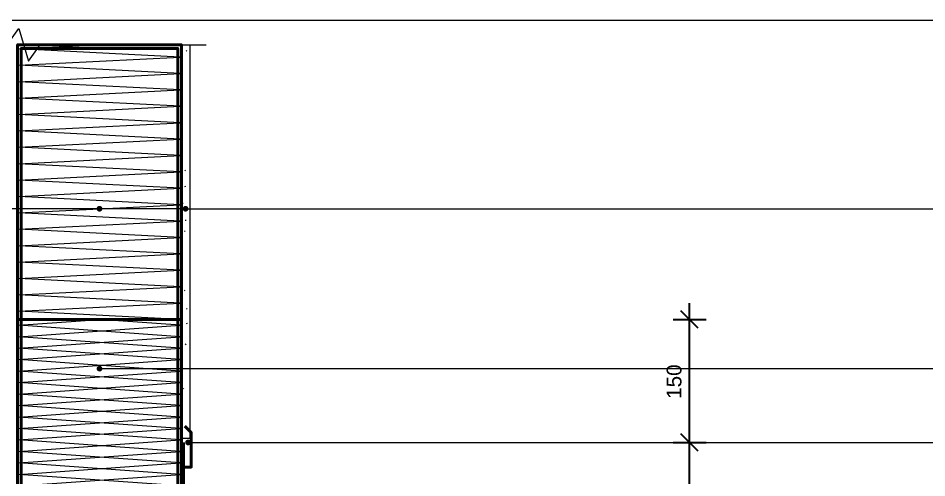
# Model space of a CAD drawing. Header units: metres. Extents: x -0.4 to 46.8, y -1.3 to 1.1.
# Drawn here: x 0.196 to 1.304, y 0.472 to 1.032 of the extents above; entities that cross this region are included whole.
import ezdxf

# ---------------------------------------------------------------- set-up
doc = ezdxf.new("R2010")
doc.units = ezdxf.units.M
doc.layers.add('A-DET-HYDRO', color=5, linetype='Continuous', lineweight=50, true_color=0x1565c0)
doc.layers.add('A-DET-IZOL', color=30, linetype='Continuous', lineweight=35, true_color=0xef6c00)
for name, color, linetype, lineweight in [('A-DET-OBROBKI', 7, 'Continuous', 35), ('A-DET-PRZERWA', 8, 'Continuous', 25), ('A-KRESKOWANIE', 8, 'Continuous', 18), ('A-OPISY', 2, 'Continuous', 25), ('A-SCIANY-IZOL', 4, 'Continuous', 35), ('A-SCIANY-WYK', 8, 'Continuous', 18), ('A-WYMIARY', 1, 'Continuous', 25)]:
    doc.layers.add(name, color=color, linetype=linetype, lineweight=lineweight)
doc.styles.add('PL_ARIAL', font='arial.ttf')

msp = doc.modelspace()

# ---------------------------------------------------------------- hatches: boundary and pattern name
at = {"layer": 'A-OPISY', "true_color": 0x000000}
for points in [[(0.2985, 0.8), (0.2984, 0.8009), (0.298, 0.8018), (0.2975, 0.8025), (0.2968, 0.803), (0.2959, 0.8034), (0.295, 0.8035), (0.2941, 0.8034), (0.2933, 0.803), (0.2925, 0.8025), (0.292, 0.8018), (0.2916, 0.8009), (0.2915, 0.8), (0.2916, 0.7991), (0.292, 0.7983), (0.2925, 0.7975), (0.2933, 0.797), (0.2941, 0.7966), (0.295, 0.7965), (0.2959, 0.7966), (0.2968, 0.797), (0.2975, 0.7975), (0.298, 0.7983), (0.2984, 0.7991)], [(0.4035, 0.8), (0.4034, 0.8009), (0.403, 0.8018), (0.4025, 0.8025), (0.4017, 0.803), (0.4009, 0.8034), (0.4, 0.8035), (0.3991, 0.8034), (0.3983, 0.803), (0.3975, 0.8025), (0.397, 0.8018), (0.3966, 0.8009), (0.3965, 0.8), (0.3966, 0.7991), (0.397, 0.7983), (0.3975, 0.7975), (0.3983, 0.797), (0.3991, 0.7966), (0.4, 0.7965), (0.4009, 0.7966), (0.4017, 0.797), (0.4025, 0.7975), (0.403, 0.7983), (0.4034, 0.7991)], [(0.2985, 0.605), (0.2984, 0.6059), (0.298, 0.6068), (0.2975, 0.6075), (0.2968, 0.608), (0.2959, 0.6084), (0.295, 0.6085), (0.2941, 0.6084), (0.2933, 0.608), (0.2925, 0.6075), (0.292, 0.6068), (0.2916, 0.6059), (0.2915, 0.605), (0.2916, 0.6041), (0.292, 0.6032), (0.2925, 0.6025), (0.2933, 0.602), (0.2941, 0.6016), (0.295, 0.6015), (0.2959, 0.6016), (0.2968, 0.602), (0.2975, 0.6025), (0.298, 0.6032), (0.2984, 0.6041)], [(0.4065, 0.515), (0.4064, 0.5159), (0.406, 0.5168), (0.4055, 0.5175), (0.4047, 0.518), (0.4039, 0.5184), (0.403, 0.5185), (0.4021, 0.5184), (0.4013, 0.518), (0.4005, 0.5175), (0.4, 0.5168), (0.3996, 0.5159), (0.3995, 0.515), (0.3996, 0.5141), (0.4, 0.5132), (0.4005, 0.5125), (0.4013, 0.512), (0.4021, 0.5116), (0.403, 0.5115), (0.4039, 0.5116), (0.4047, 0.512), (0.4055, 0.5125), (0.406, 0.5132), (0.4064, 0.5141)]]:
    msp.add_hatch(color=7, dxfattribs=at).paths.add_polyline_path(points)

# ---------------------------------------------------------------- linework, layer by layer
at = {"layer": 'A-DET-HYDRO', "linetype": 'Continuous', "lineweight": 70, "ltscale": 0.01, "true_color": 0x1565c0, "flags": 128}
msp.add_lwpolyline([(1.3, 0.2487), (0.397, 0.2487), (0.397, 0.515)], dxfattribs=at)
at = {"layer": 'A-DET-IZOL', "lineweight": 50, "ltscale": 0.01, "true_color": 0xef6c00}
msp.add_lwpolyline([(0.3905, 0.0045), (0.1995, 0.0045), (0.1995, 0.9955), (0.3905, 0.9955), (0.3905, 0.249), (1.2955, 0.249), (1.2955, 0.0085), (0.3905, 0.0085)], close=True, dxfattribs=at)
at = {"layer": 'A-DET-OBROBKI', "lineweight": 50, "ltscale": 0.01, "true_color": 0x000000}
msp.add_lwpolyline([(0.397, 0.485), (0.407, 0.485), (0.407, 0.527), (0.399, 0.535)], dxfattribs=at)
at = {"layer": 'A-DET-PRZERWA', "lineweight": 25, "ltscale": 0.01, "true_color": 0x000000}
msp.add_lwpolyline([(-0.02, 1), (0.1825, 1), (0.1965, 1.02), (0.2085, 0.98), (0.2225, 1), (0.425, 1)], dxfattribs=at)
at = {"layer": 'A-KRESKOWANIE', "lineweight": 25, "ltscale": 0.01}
for points in [[(0.3935, 0.665), (0.1965, 0.675), (0.3935, 0.685), (0.1965, 0.695), (0.3935, 0.705), (0.1965, 0.715), (0.3935, 0.725), (0.1965, 0.735), (0.3935, 0.745), (0.1965, 0.755), (0.3935, 0.765), (0.1965, 0.775), (0.3935, 0.785), (0.1965, 0.795), (0.3935, 0.805), (0.1965, 0.815), (0.3935, 0.825), (0.1965, 0.835), (0.3935, 0.845), (0.1965, 0.855), (0.3935, 0.865), (0.1965, 0.875), (0.3935, 0.885), (0.1965, 0.895), (0.3935, 0.905), (0.1965, 0.915), (0.3935, 0.925), (0.1965, 0.935), (0.3935, 0.945), (0.1965, 0.955), (0.3935, 0.965), (0.1965, 0.975), (0.3935, 0.985), (0.1965, 0.995), (0.295, 1)], [(0.4015, 0.9922), (0.4009, 0.9932)], [(0.3999, 0.8463), (0.3991, 0.8471)], [(0.3991, 0.827), (0.4002, 0.8276)], [(0.3969, 0.8063), (0.3957, 0.8063)], [(0.3994, 0.7861), (0.4006, 0.7861)], [(0.3986, 0.7722), (0.3995, 0.773)], [(0.3986, 0.7002), (0.3996, 0.7009)], [(0.4013, 0.6775), (0.4019, 0.6785)], [(0.1965, 0.462), (0.3935, 0.476), (0.1965, 0.49), (0.3935, 0.504), (0.1965, 0.518), (0.3935, 0.532), (0.1965, 0.546), (0.3935, 0.56), (0.1965, 0.574), (0.3935, 0.588), (0.1965, 0.602), (0.3935, 0.616), (0.1965, 0.63), (0.3935, 0.644), (0.1965, 0.658), (0.295, 0.665)], [(0.3935, 0.462), (0.1965, 0.476), (0.3935, 0.49), (0.1965, 0.504), (0.3935, 0.518), (0.1965, 0.532), (0.3935, 0.546), (0.1965, 0.56), (0.3935, 0.574), (0.1965, 0.588), (0.3935, 0.602), (0.1965, 0.616), (0.3935, 0.63), (0.1965, 0.644), (0.3935, 0.658), (0.295, 0.665)], [(0.4012, 0.66), (0.4024, 0.6605)], [(0.4006, 0.6341), (0.3997, 0.6349)], [(0.3973, 0.5802), (0.3977, 0.5813)]]:
    msp.add_lwpolyline(points, dxfattribs=at)
at = {"layer": 'A-OPISY', "lineweight": 18, "ltscale": 0.01}
for points in [[(-0.22, 0.1425), (-0.22, 1.03), (1.33, 1.03), (1.35, 1.0324), (1.395, 1.0097), (1.41, 1.0097)], [(0.4, 0.8), (0.295, 0.8), (0.105, 0.8), (0.0075, 0.8)], [(0.4, 0.8), (1.33, 0.8), (1.35, 0.8024), (1.395, 0.7797), (1.41, 0.7797)], [(0.295, 0.605), (1.33, 0.605), (1.35, 0.6074), (1.395, 0.6157), (1.41, 0.6157)], [(0.403, 0.515), (1.33, 0.515), (1.35, 0.5174), (1.395, 0.5257), (1.41, 0.5257)]]:
    msp.add_lwpolyline(points, dxfattribs=at)
at = {"layer": 'A-SCIANY-IZOL', "lineweight": 50, "ltscale": 0.01}
for points in [[(0.195, 0.665), (0.195, 0.665), (0.195, 1), (0.195, 1), (0.195, 1), (0.395, 1), (0.395, 1), (0.395, 1), (0.395, 0.665), (0.395, 0.665), (0.395, 0.665), (0.195, 0.665)], [(0.195, 0.665), (0.195, 0.665), (0.195, 0.665), (0.395, 0.665), (0.395, 0.665), (0.395, 0.665), (0.395, 0), (0.395, 0), (0.395, 0), (0.195, 0), (0.195, 0), (0.195, 0)]]:
    msp.add_lwpolyline(points, close=True, dxfattribs=at)
at = {"layer": 'A-SCIANY-WYK', "lineweight": 25, "ltscale": 0.01}
msp.add_lwpolyline([(0.395, 0.52), (0.395, 0.52), (0.395, 1), (0.395, 1), (0.395, 1), (0.405, 1), (0.405, 1), (0.405, 1), (0.405, 0.52), (0.405, 0.52), (0.405, 0.52), (0.395, 0.52)], close=True, dxfattribs=at)
at = {"layer": 'A-WYMIARY', "lineweight": 35, "ltscale": 0.01}
for points in [[(1.015, 0.345), (1.015, 0.685)], [(1.0256, 0.6544), (1.0044, 0.6756)], [(0.995, 0.665), (1.035, 0.665)], [(1.0256, 0.5044), (1.0044, 0.5256)], [(0.995, 0.515), (1.035, 0.515)]]:
    msp.add_lwpolyline(points, dxfattribs=at)

# ---------------------------------------------------------------- texts
at = {"layer": 'A-WYMIARY', "style": 'PL_ARIAL'}
msp.add_text('150', height=0.018, rotation=90, dxfattribs=at).set_placement((1.005, 0.5682))

doc.saveas('drawing.dxf')
